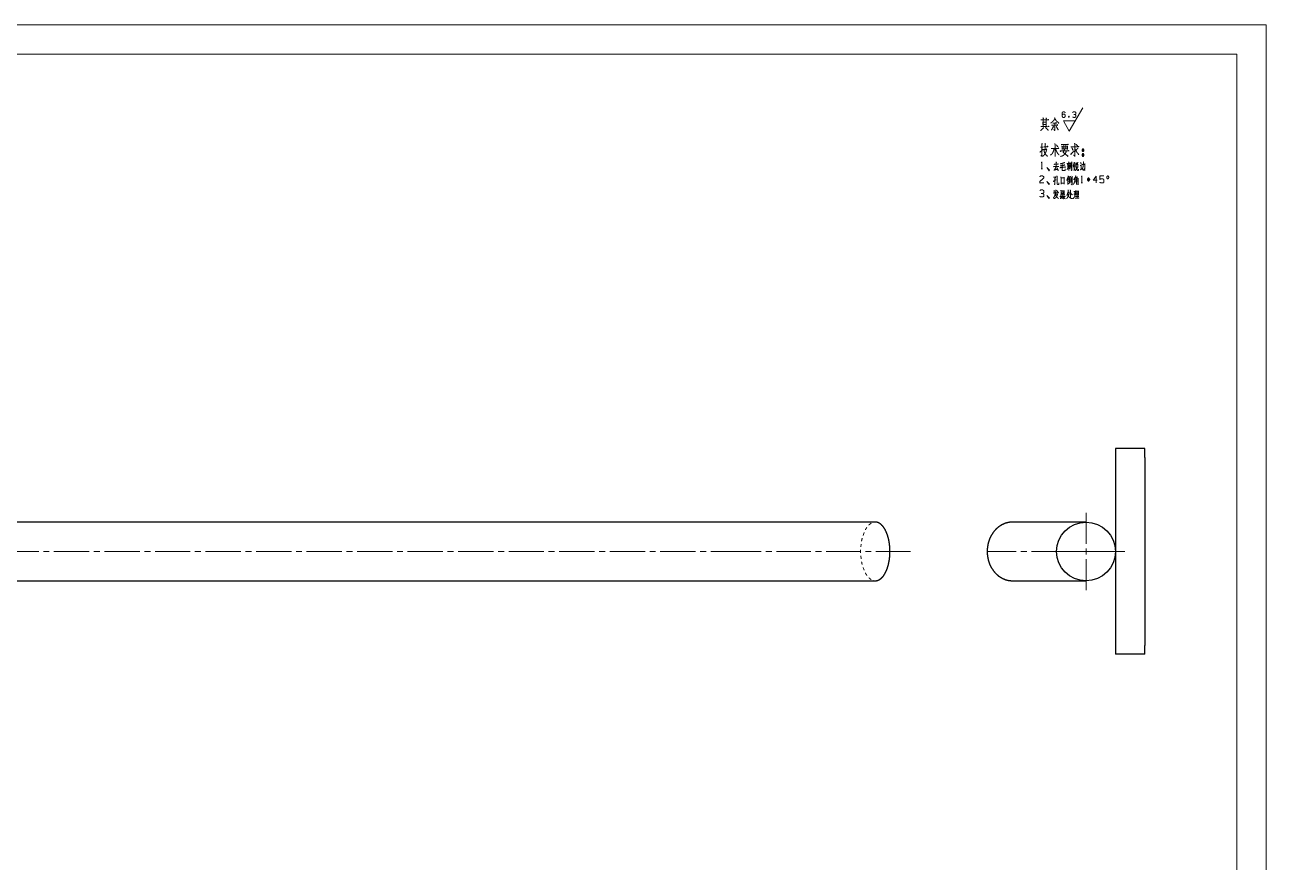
# Model space of a CAD drawing. Header units: millimetres. Extents: x 0 to 841, y 0 to 594.
# Drawn here: x 418.4 to 841, y 309 to 594 of the extents above; entities that cross this region are included whole.
import ezdxf

# ---------------------------------------------------------------- set-up
doc = ezdxf.new("R2010")
doc.units = ezdxf.units.MM
doc.layers.add('101', color=7, linetype='Continuous', true_color=0xffffff)

msp = doc.modelspace()

# ---------------------------------------------------------------- linework, layer by layer
at = {"layer": '101', "color": 133, "linetype": 'Continuous', "lineweight": 18}
for p, q in [((841, 594), (0, 594)), ((841, 0), (841, 594)), ((831, 584), (25, 584)), ((831, 10), (831, 584))]:
    msp.add_line(p, q, dxfattribs=at)
at = {"layer": '101', "color": 43, "linetype": 'Continuous', "lineweight": 18}
for p, q in [((773.8, 562.86), (773.92, 562.53)), ((773.98, 557.77), (778.59, 565.77)), ((771.96, 561.27), (776, 561.27)), ((773.98, 557.77), (771.96, 561.27))]:
    msp.add_line(p, q, dxfattribs=at)
at = {"layer": '101', "color": 72, "linetype": 'Continuous', "lineweight": 18}
for p, q in [((764.18, 552.37), (765.08, 552.37)), ((765.08, 551.59), (766.22, 551.59)), ((773.46, 546.34), (774.13, 546.36)), ((773.81, 545.71), (774.13, 544.94)), ((774.41, 547.04), (774.56, 546.89)), ((774.47, 546.94), (774.47, 545.06)), ((774.75, 547.39), (774.89, 547.24)), ((777.64, 546.09), (777.96, 546.09)), ((777.78, 547.16), (778, 546.76)), ((764.39, 544.94), (764.81, 544.94)), ((773.46, 541.77), (773.46, 539.6)), ((774.03, 541.4), (774.03, 540.12)), ((774.15, 541.82), (774.33, 541.32)), ((774.79, 542.5), (775.03, 542.42)), ((775.9, 541.1), (776.99, 541.1)), ((776, 542.07), (776.69, 542.07)), ((776.78, 542.27), (776.44, 541.8)), ((781.03, 541.37), (780.02, 541.37)), ((780.86, 541.85), (780.2, 540.9)), ((780.2, 541.85), (780.87, 540.9)), ((780.52, 540.65), (780.52, 542.07)), ((771.18, 537.46), (772.28, 537.46)), ((771.27, 537.19), (771.47, 536.76)), ((771.75, 537.36), (771.75, 535.61)), ((772.1, 537.19), (771.93, 536.76)), ((772.28, 537.59), (772.28, 536.36)), ((773.53, 536.96), (773.96, 536.96)), ((773.65, 539.87), (774.31, 540.3)), ((775.81, 537.24), (775.81, 535.41)), ((775.86, 540.55), (776.97, 540.55)), ((776.25, 536.76), (777.03, 536.76)), ((778.05, 540.17), (778.47, 540.17)), ((769.24, 536.34), (769.91, 536.34)), ((771.2, 536.56), (772.28, 536.56))]:
    msp.add_line(p, q, dxfattribs=at)
at = {"layer": '101', "color": 251, "linetype": 'Continuous', "lineweight": 25}
for p, q in [((799.67, 449.76), (789.67, 449.76)), ((789.67, 446.76), (789.67, 382.76)), ((799.67, 446.76), (799.67, 382.76)), ((659.28, 424.76), (219.65, 424.76)), ((707.94, 424.76), (669.28, 424.76)), ((776.99, 424.76), (754.67, 424.76)), ((219.65, 404.76), (659.28, 404.76)), ((669.28, 404.76), (707.94, 404.76)), ((754.67, 404.76), (776.99, 404.76)), ((799.67, 379.76), (789.67, 379.76))]:
    msp.add_line(p, q, dxfattribs=at)
at = {"layer": '101', "color": 151, "linetype": 'Continuous', "lineweight": 18}
for p, q in [((779.67, 417.36), (779.67, 427.94)), ((423.17, 414.76), (411.15, 414.76)), ((426.76, 414.76), (424.75, 414.76)), ((440.37, 414.76), (428.35, 414.76)), ((443.96, 414.76), (441.95, 414.76)), ((457.57, 414.76), (445.55, 414.76)), ((461.16, 414.76), (459.15, 414.76)), ((474.77, 414.76), (462.75, 414.76)), ((478.36, 414.76), (476.35, 414.76)), ((491.96, 414.76), (479.95, 414.76)), ((495.56, 414.76), (493.55, 414.76)), ((509.16, 414.76), (497.15, 414.76)), ((512.76, 414.76), (510.75, 414.76)), ((526.36, 414.76), (514.35, 414.76)), ((529.96, 414.76), (527.95, 414.76)), ((543.56, 414.76), (531.54, 414.76)), ((547.16, 414.76), (545.15, 414.76)), ((560.76, 414.76), (548.74, 414.76)), ((564.36, 414.76), (562.35, 414.76)), ((577.96, 414.76), (565.94, 414.76)), ((581.55, 414.76), (579.55, 414.76)), ((595.16, 414.76), (583.14, 414.76)), ((598.75, 414.76), (596.75, 414.76)), ((612.36, 414.76), (600.34, 414.76)), ((615.95, 414.76), (613.95, 414.76)), ((629.56, 414.76), (617.54, 414.76)), ((633.15, 414.76), (631.15, 414.76)), ((646.76, 414.76), (634.74, 414.76)), ((650.35, 414.76), (648.34, 414.76)), ((672.67, 414.76), (670.66, 414.76)), ((686.02, 414.76), (674.26, 414.76)), ((689.62, 414.76), (687.61, 414.76)), ((702.97, 414.76), (691.2, 414.76)), ((706.56, 414.76), (704.56, 414.76)), ((757.49, 414.76), (759.5, 414.76)), ((761.09, 414.76), (770.58, 414.76)), ((777.08, 414.76), (766.5, 414.76)), ((772.16, 414.76), (774.17, 414.76)), ((778.67, 414.76), (780.67, 414.76)), ((779.67, 413.76), (779.67, 415.77)), ((782.26, 414.76), (792.85, 414.76)), ((779.67, 412.17), (779.67, 401.59))]:
    msp.add_line(p, q, dxfattribs=at)
at = {"layer": '101', "color": 53, "linetype": 'Continuous', "lineweight": 18}
for p, q in [((707.94, 424.76), (707.44, 424.69)), ((704.11, 421.17), (703.76, 420.23)), ((703.11, 417.28), (703, 416.28)), ((703, 413.25), (703.11, 412.25)), ((703.76, 409.3), (704.11, 408.36)), ((707.44, 404.84), (707.94, 404.76))]:
    msp.add_line(p, q, dxfattribs=at)
at = {"layer": '101', "color": 251, "linetype": 'Continuous', "lineweight": 25}
msp.add_circle((779.67, 414.76), 10, dxfattribs=at)
at = {"layer": '101', "color": 72, "linetype": 'Continuous', "lineweight": 18}
for points, knots in [([(765.02, 562.34), (765.2, 562.19), (765.04, 562.04), (765.04, 562.34), (765.04, 559.34), (765.04, 561.62), (764.27, 561.62), (767.01, 561.62), (766.08, 561.62), (766.08, 562.3), (766.08, 559.34), (766.08, 560.91), (765.02, 560.91), (765.02, 560.05), (766.08, 560.05), (766.08, 559.34), (764.22, 559.34), (767.08, 559.34), (766.95, 559.52), (766.82, 559.34)], [0, 0, 0.009718, 0.018621, 0.030836, 0.15299, 0.246131, 0.277437, 0.388627, 0.426411, 0.453896, 0.574522, 0.638653, 0.681834, 0.716953, 0.760133, 0.789145, 0.864713, 0.981302, 0.990651, 1, 1]), ([(766.1, 562.11), (766.24, 562.22), (766.08, 562.34)], [0, 0, 0.471566, 1, 1]), ([(768.99, 562.34), (769.15, 562.19), (769.07, 562.22), (768.91, 561.77), (768.64, 561.4), (768.33, 561.06), (768.03, 560.8), (767.66, 560.57)], [0, 0, 0.086312, 0.12103, 0.309427, 0.490716, 0.673778, 0.828681, 1, 1]), ([(769.04, 562.11), (769.25, 561.81), (769.44, 561.44), (769.81, 561.1), (770.26, 560.72), (770.39, 560.61), (770.42, 560.61), (770.31, 560.46)], [0, 0, 0.162729, 0.348036, 0.570225, 0.829901, 0.906923, 0.918642, 1, 1]), ([(765.15, 559.11), (765.26, 558.92), (765.23, 559), (764.22, 557.99)], [0, 0, 0.125, 0.171162, 1, 1]), ([(765.84, 559.11), (766.82, 558.14), (766.82, 558.32), (766.77, 557.99)], [0, 0, 0.723275, 0.821337, 1, 1]), ([(766.77, 561.62), (766.9, 561.81), (766.98, 561.62)], [0, 0, 0.529982, 1, 1]), ([(768.43, 559.49), (768.67, 559.22), (768.62, 559.34), (767.87, 558.17)], [0, 0, 0.190876, 0.257787, 1, 1]), ([(767.95, 559.82), (770.05, 559.82), (769.92, 560.05), (769.78, 559.75)], [0, 0, 0.780471, 0.877784, 1, 1]), ([(768.43, 560.57), (769.62, 560.57), (769.44, 560.76), (769.31, 560.57)], [0, 0, 0.707431, 0.863863, 1, 1]), ([(769.04, 560.57), (769.04, 557.99), (768.67, 558.4)], [0, 0, 0.823414, 1, 1]), ([(769.54, 559.41), (770.15, 558.32), (770.18, 558.47), (770.13, 558.25)], [0, 0, 0.764773, 0.858195, 1, 1]), ([(764.58, 553.61), (764.79, 553.39), (764.68, 553.54), (764.68, 549.19), (764.31, 549.49)], [0, 0, 0.058121, 0.092649, 0.910298, 1, 1]), ([(765.69, 553.61), (765.93, 553.39), (765.79, 553.46), (765.79, 551.62)], [0, 0, 0.141501, 0.207241, 1, 1]), ([(775.75, 553.69), (775.96, 553.42), (775.88, 553.57), (775.88, 549.22), (775.38, 549.67)], [0, 0, 0.060991, 0.091676, 0.877909, 1, 1]), ([(764.02, 550.91), (764.1, 550.57), (764.05, 550.76), (765.08, 551.66)], [0, 0, 0.181317, 0.283193, 1, 1]), ([(766.3, 551.85), (766.19, 551.32), (766.09, 550.91), (765.95, 550.57), (765.79, 550.2), (765.53, 549.82), (765.26, 549.52), (764.84, 549.22)], [0, 0, 0.172185, 0.309111, 0.425679, 0.556635, 0.704269, 0.832979, 1, 1]), ([(765.29, 552.49), (766.7, 552.49), (766.56, 552.75), (766.43, 552.52)], [0, 0, 0.716766, 0.86679, 1, 1]), ([(765.34, 551.44), (765.4, 551.17), (765.45, 550.87), (765.56, 550.54), (765.72, 550.2), (766.22, 549.49), (766.64, 549.3)], [0, 0, 0.10161, 0.217189, 0.351408, 0.492973, 0.824052, 1, 1]), ([(768.81, 551.77), (768.68, 551.25), (768.44, 550.65), (768.18, 550.2), (767.59, 549.64)], [0, 0, 0.214905, 0.47115, 0.678413, 1, 1]), ([(769, 553.46), (769.24, 553.35), (769.13, 553.39), (769.13, 549.15), (769.13, 551.96), (767.86, 551.96), (770.35, 551.96), (770.22, 552.15), (770.16, 551.96)], [0, 0, 0.022713, 0.032399, 0.397207, 0.639337, 0.748893, 0.96345, 0.983224, 1, 1]), ([(769.37, 551.81), (769.47, 551.4), (769.69, 550.87), (769.95, 550.39), (770.24, 549.94), (770.56, 549.71)], [0, 0, 0.172229, 0.401185, 0.625599, 0.842431, 1, 1]), ([(769.61, 553.16), (769.98, 552.52), (770.06, 552.67), (769.87, 552.75)], [0, 0, 0.666015, 0.819324, 1, 1]), ([(771.17, 551.06), (771.03, 550.91), (770.9, 551.06), (773.87, 551.06), (773.71, 551.25), (773.58, 550.99)], [0, 0, 0.05121, 0.102405, 0.861905, 0.924781, 1, 1]), ([(772.92, 550.95), (772.84, 550.65), (772.6, 550.16), (772.09, 549.67), (771.62, 549.37), (771.03, 549.22)], [0, 0, 0.114104, 0.313641, 0.57134, 0.778577, 1, 1]), ([(771.25, 553.24), (773.66, 553.24), (773.53, 553.42), (773.37, 553.24)], [0, 0, 0.835345, 0.914855, 1, 1]), ([(771.38, 552.75), (771.59, 552.56), (771.59, 551.59), (771.59, 551.77), (773.37, 551.77), (773.37, 551.51), (773.37, 552.82), (773.37, 552.52), (771.51, 552.52), (772.17, 552.52), (772.17, 553.2), (772.17, 551.77), (772.84, 551.77), (772.84, 553.16)], [0, 0, 0.024058, 0.106926, 0.122864, 0.273837, 0.296148, 0.407698, 0.433196, 0.590929, 0.647266, 0.704636, 0.825746, 0.882076, 1, 1]), ([(772.23, 551.66), (772.41, 551.51), (772.33, 551.59), (771.88, 550.61), (773.47, 549.37), (773.53, 549.49), (773.42, 549.19)], [0, 0, 0.06149, 0.089664, 0.366499, 0.885947, 0.917996, 1, 1]), ([(774.71, 550.24), (774.58, 549.9), (774.45, 550.01), (775.59, 550.99)], [0, 0, 0.178046, 0.26342, 1, 1]), ([(774.77, 552.49), (774.63, 552.34), (774.55, 552.52), (777.21, 552.52), (777.13, 552.71), (777.02, 552.52)], [0, 0, 0.057611, 0.11623, 0.879357, 0.937987, 1, 1]), ([(774.93, 552.15), (775.19, 551.29), (775.32, 551.4), (775.14, 551.59)], [0, 0, 0.673413, 0.80315, 1, 1]), ([(776.91, 552), (776.2, 551.25), (775.93, 551.81), (776.2, 551.17), (776.44, 550.8), (776.7, 550.46), (777.15, 549.94), (777.21, 549.94), (777.02, 549.86)], [0, 0, 0.248744, 0.397952, 0.563613, 0.670257, 0.773216, 0.939232, 0.951967, 1, 1]), ([(776.28, 553.39), (776.75, 552.75), (776.78, 552.86), (776.57, 552.9)], [0, 0, 0.706431, 0.808944, 1, 1]), ([(778.76, 551.77), (778.53, 551.77), (778.31, 551.47), (778.31, 551.14), (778.53, 550.84), (778.76, 550.84), (778.98, 551.14), (778.98, 551.47), (778.76, 551.77)], [0, 0, 0.091014, 0.231148, 0.359879, 0.5, 0.591014, 0.731135, 0.859866, 1, 1]), ([(778.98, 549.86), (778.76, 550.2), (778.53, 550.2), (778.31, 549.86), (778.31, 549.56), (778.53, 549.22), (778.76, 549.22), (778.98, 549.56), (778.98, 549.86)], [0, 0, 0.149201, 0.238518, 0.38772, 0.5, 0.649201, 0.738518, 0.88772, 1, 1]), ([(778.53, 551.14), (778.76, 551.14), (778.53, 551.47), (778.53, 551.14)], [0, 0, 0.24116, 0.6589, 1, 1]), ([(778.53, 549.86), (778.53, 549.56), (778.76, 549.56)], [0, 0, 0.556954, 1, 1]), ([(778.76, 551.14), (778.76, 551.47), (778.53, 551.47)], [0, 0, 0.585821, 1, 1]), ([(778.76, 549.86), (778.53, 549.86), (778.76, 549.56), (778.76, 549.86)], [0, 0, 0.258837, 0.674615, 1, 1]), ([(764.46, 547.11), (764.6, 547.31), (764.6, 544.94)], [0, 0, 0.093479, 1, 1]), ([(766.47, 545.21), (767.07, 544.59), (766.93, 544.59), (766.33, 545.44), (767.07, 544.36), (767.23, 544.59), (766.33, 545.44)], [0, 0, 0.178029, 0.207059, 0.420799, 0.689033, 0.745608, 1, 1]), ([(769.47, 547.34), (769.6, 547.16), (769.51, 547.24), (769.51, 545.76), (768.64, 545.76), (770.39, 545.76), (770.3, 545.86), (770.2, 545.74)], [0, 0, 0.045427, 0.069993, 0.382593, 0.566146, 0.936985, 0.96527, 1, 1]), ([(768.77, 545.74), (768.7, 545.66), (768.64, 545.76)], [0, 0, 0.476681, 1, 1]), ([(769.47, 545.61), (768.92, 544.59), (768.77, 544.59), (770.02, 544.84), (769.74, 545.36), (770.18, 544.54), (770.2, 544.69), (770.16, 544.36)], [0, 0, 0.252061, 0.286561, 0.56407, 0.693389, 0.896352, 0.929105, 1, 1]), ([(769, 546.54), (768.91, 546.44), (768.85, 546.54), (770.23, 546.54), (770.14, 546.66), (770.07, 546.54)], [0, 0, 0.069413, 0.12832, 0.845617, 0.925276, 1, 1]), ([(770.78, 545.36), (772.62, 545.61), (772.54, 545.74), (772.44, 545.61)], [0, 0, 0.85778, 0.924188, 1, 1]), ([(772.26, 547.16), (772.35, 546.99), (772.3, 547.04), (770.87, 546.69), (771.52, 546.84), (771.52, 544.64), (771.55, 544.49), (771.64, 544.46), (772.6, 544.46), (772.6, 545.04)], [0, 0, 0.030686, 0.042088, 0.272768, 0.37778, 0.722125, 0.746245, 0.76061, 0.910006, 1, 1]), ([(770.88, 545.99), (772.46, 546.29), (772.35, 546.36), (772.23, 546.24)], [0, 0, 0.839675, 0.907791, 1, 1]), ([(773.74, 546.11), (773.67, 545.74), (773.64, 545.51), (773.57, 545.31), (773.39, 545.01), (773.3, 544.89), (773.16, 544.71)], [0, 0, 0.246561, 0.39372, 0.530775, 0.75573, 0.854648, 1, 1]), ([(773.34, 546.81), (773.28, 546.69), (773.2, 546.84), (774.27, 546.84), (774.2, 546.99), (774.15, 546.84)], [0, 0, 0.079287, 0.180914, 0.810325, 0.907121, 1, 1]), ([(773.34, 546.56), (773.44, 546.41), (773.44, 545.59)], [0, 0, 0.182111, 1, 1]), ([(773.71, 547.41), (773.78, 547.29), (773.78, 544.44)], [0, 0, 0.047963, 1, 1]), ([(774.13, 546.49), (774.13, 545.51), (773.97, 545.66)], [0, 0, 0.816851, 1, 1]), ([(774.82, 547.29), (774.82, 544.44), (774.5, 544.69)], [0, 0, 0.875695, 1, 1]), ([(775.61, 547.24), (775.75, 547.06), (775.68, 547.14), (775.31, 545.94), (775.56, 546.69), (776.09, 546.69)], [0, 0, 0.077468, 0.112956, 0.545476, 0.817417, 1, 1]), ([(775.35, 545.66), (776.09, 545.66), (775.98, 545.76), (775.9, 545.64)], [0, 0, 0.713022, 0.85297, 1, 1]), ([(775.44, 546.19), (776.07, 546.19), (775.98, 546.31), (775.91, 546.19)], [0, 0, 0.682034, 0.846102, 1, 1]), ([(775.67, 546.16), (775.67, 544.64), (775.58, 544.41), (775.93, 545.04)], [0, 0, 0.613735, 0.71103, 1, 1]), ([(776.48, 545.54), (776.48, 545.26), (776.41, 544.99), (776.3, 544.71), (776.18, 544.54), (775.95, 544.41)], [0, 0, 0.206831, 0.420387, 0.64205, 0.803262, 1, 1]), ([(776.23, 546.59), (776.32, 546.44), (776.32, 545.49), (776.32, 545.61), (776.9, 545.61), (776.9, 545.49), (776.9, 546.54), (776.9, 546.41), (776.3, 546.41)], [0, 0, 0.046622, 0.301087, 0.334563, 0.490815, 0.524291, 0.805544, 0.839031, 1, 1]), ([(776.27, 547.16), (776.5, 546.59), (776.55, 546.66), (776.41, 546.84)], [0, 0, 0.661518, 0.759657, 1, 1]), ([(776.67, 545.54), (776.67, 544.59), (776.74, 544.49), (776.89, 544.44), (777.15, 544.44), (777.15, 544.91)], [0, 0, 0.484062, 0.546445, 0.622862, 0.757969, 1, 1]), ([(776.85, 547.26), (776.94, 547.11), (776.9, 547.19), (776.69, 546.66)], [0, 0, 0.211485, 0.312176, 1, 1]), ([(778.03, 546.31), (778.03, 545.06), (778.01, 544.91), (777.87, 544.79), (777.68, 544.64)], [0, 0, 0.681069, 0.763357, 0.866189, 1, 1]), ([(778.23, 546.66), (778.33, 546.49), (779.25, 546.49)], [0, 0, 0.182132, 1, 1]), ([(778.68, 547.41), (778.83, 547.26), (778.79, 546.91), (778.76, 546.44), (778.68, 545.76), (778.54, 545.26), (778.38, 544.99)], [0, 0, 0.080825, 0.218763, 0.405542, 0.67168, 0.875423, 1, 1]), ([(779.27, 546.76), (779.22, 544.89), (778.95, 544.94)], [0, 0, 0.874268, 1, 1]), ([(763.93, 542.32), (764.25, 542.55), (764.94, 542.55), (765.27, 542.32), (765.27, 541.85), (763.91, 540.65), (763.93, 540.17), (765.27, 540.17)], [0, 0, 0.069692, 0.192976, 0.265275, 0.350229, 0.67474, 0.759746, 1, 1]), ([(768.54, 540.82), (768.68, 540.62), (768.61, 540.72), (769.47, 541.3)], [0, 0, 0.174089, 0.261162, 1, 1]), ([(768.78, 542.22), (768.75, 542.12), (768.66, 542.17), (769.4, 542.17)], [0, 0, 0.111643, 0.218556, 1, 1]), ([(769.44, 542.4), (769.1, 541.7), (769.1, 539.65), (768.85, 539.77)], [0, 0, 0.250153, 0.910669, 1, 1]), ([(769.72, 542.57), (769.9, 542.37), (769.81, 542.42), (769.81, 539.9), (769.83, 539.77), (769.99, 539.7), (770.39, 539.7), (770.39, 540.27)], [0, 0, 0.063904, 0.088218, 0.692709, 0.722937, 0.765041, 0.86235, 1, 1]), ([(771.11, 542.27), (771.18, 541.95), (771.18, 539.82), (771.18, 540.15), (772.28, 540.15), (772.28, 539.82), (772.28, 542.17), (772.28, 541.92), (771.2, 541.92)], [0, 0, 0.042196, 0.311808, 0.353046, 0.492085, 0.533322, 0.831483, 0.863206, 1, 1]), ([(773.12, 541), (773.67, 542.42), (773.58, 542.57), (773.57, 542.6)], [0, 0, 0.881779, 0.982305, 1, 1]), ([(773.71, 540.82), (774.38, 540.82), (774.27, 540.97), (774.2, 540.82)], [0, 0, 0.657704, 0.83759, 1, 1]), ([(774.04, 542.17), (773.78, 541.35), (774.24, 541.55)], [0, 0, 0.633578, 1, 1]), ([(773.8, 542.22), (774.4, 542.22), (774.33, 542.35), (774.24, 542.22)], [0, 0, 0.669446, 0.829439, 1, 1]), ([(774.47, 542.12), (774.57, 542.02), (774.57, 540.35)], [0, 0, 0.08007, 1, 1]), ([(774.91, 542.42), (774.91, 539.57), (774.57, 539.87)], [0, 0, 0.863564, 1, 1]), ([(775.72, 541.77), (775.84, 541.6), (775.84, 541.1), (775.83, 540.87), (775.81, 540.72), (775.75, 540.5), (775.68, 540.27), (775.6, 540.05), (775.51, 539.9), (775.37, 539.67)], [0, 0, 0.095704, 0.318961, 0.419723, 0.487155, 0.590375, 0.695686, 0.803612, 0.881343, 1, 1]), ([(776.14, 542.62), (776.2, 542.42), (775.49, 541.3)], [0, 0, 0.134739, 1, 1]), ([(775.86, 541.6), (777.03, 541.6), (777.03, 541.8), (777.03, 539.6), (776.74, 539.87)], [0, 0, 0.294511, 0.345005, 0.900419, 1, 1]), ([(776.39, 541.57), (776.48, 541.6), (776.48, 539.67)], [0, 0, 0.045545, 1, 1]), ([(778.08, 545.04), (778.21, 544.84), (778.38, 544.76), (778.58, 544.66), (778.76, 544.59), (778.95, 544.56), (779.2, 544.54), (779.44, 544.54)], [0, 0, 0.153683, 0.279191, 0.42207, 0.547588, 0.675737, 0.838254, 1, 1]), ([(778.12, 542.35), (778.26, 542.55), (778.26, 540.17)], [0, 0, 0.093495, 1, 1]), ([(783.49, 541.12), (782.14, 541.12), (783.15, 542.55), (783.15, 540.17)], [0, 0, 0.245865, 0.565295, 1, 1]), ([(784.4, 540.4), (784.74, 540.17), (785.43, 540.17), (785.76, 540.4), (785.76, 541.35), (785.43, 541.6), (784.74, 541.6), (784.4, 541.37), (784.4, 542.55), (785.76, 542.55)], [0, 0, 0.062231, 0.168347, 0.230567, 0.376816, 0.441258, 0.547375, 0.609609, 0.790491, 1, 1]), ([(786.96, 541.6), (787.19, 541.6), (787.4, 541.92), (787.4, 542.25), (787.19, 542.57), (786.96, 542.57), (786.73, 542.25), (786.73, 541.92), (786.96, 541.6)], [0, 0, 0.085681, 0.230387, 0.351586, 0.496291, 0.581972, 0.730387, 0.851586, 1, 1]), ([(764.94, 536.61), (765.27, 536.84), (765.27, 537.56), (764.94, 537.79), (764.25, 537.79), (763.91, 537.56)], [0, 0, 0.153889, 0.429868, 0.583748, 0.846146, 1, 1]), ([(766.47, 540.45), (767.07, 539.82), (766.93, 539.82), (766.33, 540.67), (767.07, 539.6), (767.23, 539.82), (766.33, 540.67)], [0, 0, 0.178029, 0.207059, 0.420799, 0.689033, 0.745608, 1, 1]), ([(769.37, 537.89), (769.49, 537.71), (769.26, 536.76), (769.19, 536.41), (769.01, 535.86), (768.92, 535.64), (768.82, 535.46), (768.75, 535.29), (768.5, 535.11)], [0, 0, 0.069926, 0.388847, 0.505358, 0.693868, 0.772754, 0.839514, 0.9011, 1, 1]), ([(768.84, 537.71), (768.89, 537.46), (768.7, 536.59)], [0, 0, 0.221863, 1, 1]), ([(768.78, 536.81), (770.32, 536.81), (770.23, 537.01), (770.14, 536.81)], [0, 0, 0.778571, 0.889285, 1, 1]), ([(769.81, 537.61), (770.11, 537.06), (770.14, 537.16)], [0, 0, 0.855272, 1, 1]), ([(771.06, 537.71), (771.17, 537.49), (771.17, 536.41)], [0, 0, 0.187904, 1, 1]), ([(773.99, 537.14), (773.88, 536.41), (773.81, 536.19), (773.78, 536.01), (773.67, 535.84), (773.58, 535.64), (773.53, 535.49), (773.41, 535.29), (773.3, 535.14), (773.07, 534.91)], [0, 0, 0.296647, 0.392139, 0.464423, 0.547274, 0.635792, 0.700206, 0.795417, 0.869794, 1, 1]), ([(773.58, 537.84), (773.67, 537.61), (773.58, 537.29), (773.55, 537.11), (773.48, 536.89), (773.41, 536.64), (773.34, 536.41), (773.28, 536.21), (773.2, 536.06), (773.09, 535.89)], [0, 0, 0.116541, 0.278903, 0.364981, 0.478695, 0.603947, 0.717642, 0.817409, 0.901339, 1, 1]), ([(774.29, 537.81), (774.36, 537.64), (774.36, 535.11)], [0, 0, 0.069549, 1, 1]), ([(774.33, 536.94), (774.91, 536.14), (774.91, 536.36)], [0, 0, 0.814834, 1, 1]), ([(775.49, 537.26), (776.09, 537.26), (776.02, 537.36), (775.98, 537.24)], [0, 0, 0.704241, 0.847763, 1, 1]), ([(776.16, 537.66), (776.25, 537.51), (776.25, 536.01), (776.25, 536.14), (777.06, 536.14), (777.06, 536.01), (777.06, 537.51), (777.06, 537.41), (776.25, 537.41), (776.64, 537.41), (776.64, 535.01), (775.93, 535.01), (777.27, 535.01), (777.19, 535.06), (777.17, 535.11), (777.06, 534.96)], [0, 0, 0.01686, 0.162098, 0.174203, 0.252932, 0.265037, 0.410274, 0.419953, 0.498683, 0.536334, 0.768719, 0.837177, 0.967247, 0.977079, 0.982217, 1, 1]), ([(763.93, 535.64), (764.25, 535.41), (764.94, 535.41), (765.27, 535.64), (765.27, 536.36), (764.94, 536.61), (764.43, 536.61)], [0, 0, 0.12412, 0.343686, 0.472449, 0.70338, 0.83674, 1, 1]), ([(766.47, 535.69), (767.07, 535.06), (766.93, 535.06), (766.33, 535.91), (767.07, 534.84), (767.23, 535.06), (766.33, 535.91)], [0, 0, 0.178029, 0.207059, 0.420799, 0.689033, 0.745608, 1, 1]), ([(769.95, 536.44), (769.91, 536.14), (769.83, 535.86), (769.68, 535.61), (769.49, 535.31), (769.28, 535.11), (769.08, 534.96), (768.77, 534.89)], [0, 0, 0.143861, 0.281426, 0.418251, 0.588497, 0.72734, 0.844309, 1, 1]), ([(769.26, 536.14), (769.33, 535.99), (769.47, 535.76), (769.58, 535.59), (769.81, 535.36), (769.95, 535.16), (770.14, 534.96), (770.34, 534.89)], [0, 0, 0.098131, 0.255354, 0.376438, 0.566729, 0.711656, 0.876666, 1, 1]), ([(770.97, 535.61), (770.88, 535.51), (770.78, 535.61), (772.58, 535.61), (772.51, 535.74), (772.39, 535.61)], [0, 0, 0.055576, 0.116259, 0.866963, 0.926768, 1, 1]), ([(771.02, 535.49), (771.13, 535.39), (770.94, 534.81)], [0, 0, 0.193669, 1, 1]), ([(771.18, 536.06), (771.17, 535.96), (771.04, 536.09), (772.44, 536.09), (772.35, 536.21), (772.26, 536.09)], [0, 0, 0.051265, 0.140103, 0.845344, 0.922672, 1, 1]), ([(771.38, 535.41), (771.52, 534.84), (771.61, 534.89), (771.47, 535.04)], [0, 0, 0.658057, 0.770901, 1, 1]), ([(771.78, 535.41), (771.94, 534.81), (772.01, 534.81), (771.89, 535.01)], [0, 0, 0.669818, 0.746191, 1, 1]), ([(772.12, 535.41), (772.46, 534.79), (772.53, 534.84), (772.35, 535.01)], [0, 0, 0.679065, 0.761945, 1, 1]), ([(773.41, 536.49), (773.48, 536.31), (773.53, 536.11), (773.57, 535.94), (773.74, 535.59), (773.83, 535.49), (774.08, 535.24), (774.22, 535.11), (774.4, 535.01), (774.64, 534.94), (774.87, 534.94), (775.05, 534.91)], [0, 0, 0.075191, 0.157622, 0.22875, 0.384961, 0.43811, 0.578248, 0.653436, 0.73435, 0.837366, 0.928906, 1, 1]), ([(775.56, 535.14), (775.4, 534.89), (775.33, 534.96), (776.02, 535.66)], [0, 0, 0.214456, 0.289059, 1, 1]), ([(775.47, 536.34), (776.09, 536.34), (776.02, 536.49), (775.98, 536.36)], [0, 0, 0.676554, 0.857931, 1, 1]), ([(776.16, 535.59), (777.17, 535.59), (777.1, 535.76), (777.03, 535.61)], [0, 0, 0.739672, 0.878238, 1, 1])]:
    msp.add_open_spline(points, degree=1, knots=knots, dxfattribs=at)
at = {"layer": '101', "color": 43, "linetype": 'Continuous', "lineweight": 18}
for points, knots in [([(771.54, 563.26), (771.8, 563.63), (772.34, 563.63), (772.6, 563.26), (772.6, 562.88), (772.34, 562.51), (771.8, 562.51), (771.54, 562.88), (771.54, 564.01), (771.8, 564.38), (772.34, 564.38), (772.6, 564.01)], [0, 0, 0.076963, 0.169765, 0.248075, 0.312019, 0.390329, 0.483131, 0.560094, 0.751925, 0.828888, 0.92169, 1, 1]), ([(773.8, 562.53), (773.92, 562.53), (773.99, 562.71), (773.92, 562.86), (773.8, 562.86), (773.73, 562.71), (773.8, 562.53), (773.92, 562.86)], [0, 0, 0.093979, 0.236779, 0.365979, 0.459959, 0.589134, 0.731911, 1, 1]), ([(775.92, 563.45), (776.19, 563.63), (776.19, 564.2), (775.92, 564.38), (775.38, 564.38), (775.12, 564.2)], [0, 0, 0.153866, 0.429852, 0.583718, 0.846134, 1, 1]), ([(775.13, 562.69), (775.38, 562.51), (775.92, 562.51), (776.19, 562.69), (776.19, 563.26), (775.92, 563.45), (775.52, 563.45)], [0, 0, 0.124117, 0.343691, 0.472437, 0.703366, 0.836716, 1, 1])]:
    msp.add_open_spline(points, degree=1, knots=knots, dxfattribs=at)
at = {"layer": '101', "color": 251, "linetype": 'Continuous', "lineweight": 25}
for points, knots in [([(789.67, 449.76), (789.67, 449.66), (789.67, 448.89), (789.67, 447.54), (789.67, 446.76)], [0, 0, 0.034079, 0.292902, 0.741177, 1, 1]), ([(799.67, 446.76), (799.67, 447.54), (799.67, 448.89), (799.67, 449.66), (799.67, 449.76)], [0, 0, 0.258823, 0.707098, 0.965921, 1, 1]), ([(669.28, 424.76), (667.42, 424.76), (663.44, 424.76), (659.28, 424.76)], [0, 0, 0.186524, 0.584177, 1, 1]), ([(712.94, 414.76), (712.89, 416.19), (712.74, 417.58), (712.49, 418.92), (712.15, 420.17), (711.72, 421.31), (711.22, 422.32), (710.65, 423.18), (710.02, 423.86), (709.35, 424.36), (708.65, 424.66), (707.94, 424.76)], [0, 0, 0.11769, 0.233589, 0.345972, 0.45325, 0.55404, 0.647256, 0.732232, 0.808855, 0.87777, 0.940596, 1, 1]), ([(754.67, 424.76), (753.44, 424.66), (752.23, 424.36), (751.07, 423.86), (749.99, 423.18), (749, 422.32), (748.13, 421.31), (747.39, 420.17), (746.79, 418.92), (746.36, 417.58), (746.1, 416.19), (746.01, 414.76), (746.1, 413.34), (746.36, 411.95), (746.79, 410.61), (747.39, 409.36), (748.13, 408.22), (749, 407.21), (749.99, 406.35), (751.07, 405.67), (752.23, 405.17), (753.44, 404.87), (754.67, 404.76)], [0, 0, 0.042172, 0.084625, 0.127611, 0.17133, 0.215919, 0.261431, 0.307851, 0.355089, 0.402995, 0.451376, 0.500001, 0.548624, 0.597005, 0.644911, 0.692149, 0.738569, 0.784082, 0.82867, 0.872389, 0.915375, 0.957828, 1, 1]), ([(779.67, 424.76), (779.56, 424.76), (778.69, 424.76), (776.99, 424.76)], [0, 0, 0.040886, 0.365322, 1, 1]), ([(707.94, 404.76), (708.65, 404.87), (709.35, 405.17), (710.02, 405.67), (710.65, 406.35), (711.22, 407.21), (711.72, 408.22), (712.15, 409.36), (712.49, 410.61), (712.74, 411.95), (712.89, 413.34), (712.94, 414.76)], [0, 0, 0.059404, 0.12223, 0.191146, 0.267769, 0.352743, 0.445962, 0.546752, 0.65403, 0.766414, 0.882313, 1, 1]), ([(659.28, 404.76), (661.37, 404.76), (665.46, 404.76), (669.28, 404.76)], [0, 0, 0.209055, 0.618036, 1, 1]), ([(776.99, 404.76), (777.94, 404.76), (779.23, 404.76), (779.67, 404.76)], [0, 0, 0.354676, 0.836887, 1, 1]), ([(789.67, 382.76), (789.67, 381.99), (789.67, 380.64), (789.67, 380.17), (789.67, 379.76)], [0, 0, 0.258813, 0.707108, 0.866025, 1, 1]), ([(799.67, 379.76), (799.67, 380.17), (799.67, 380.64), (799.67, 381.99), (799.67, 382.76)], [0, 0, 0.133975, 0.292892, 0.741187, 1, 1])]:
    msp.add_open_spline(points, degree=1, knots=knots, dxfattribs=at)
at = {"layer": '101', "color": 53, "linetype": 'Continuous', "lineweight": 18}
for points, knots in [([(705.08, 422.94), (704.67, 422.32), (704.55, 422.08)], [0, 0, 0.732924, 1, 1]), ([(706.51, 424.34), (705.86, 423.86), (705.72, 423.71)], [0, 0, 0.793737, 1, 1]), ([(703.49, 419.26), (703.39, 418.92), (703.27, 418.27)], [0, 0, 0.348361, 1, 1]), ([(702.96, 415.27), (702.94, 414.76), (702.96, 414.26)], [0, 0, 0.50002, 1, 1]), ([(703.27, 411.26), (703.39, 410.61), (703.49, 410.27)], [0, 0, 0.651639, 1, 1]), ([(704.55, 407.45), (704.67, 407.21), (705.08, 406.59)], [0, 0, 0.267112, 1, 1]), ([(705.72, 405.82), (705.86, 405.67), (706.51, 405.19)], [0, 0, 0.206263, 1, 1])]:
    msp.add_open_spline(points, degree=1, knots=knots, dxfattribs=at)
at = {"layer": '101', "color": 151, "linetype": 'Continuous', "lineweight": 18}
for points, knots in [([(663.96, 414.76), (660.78, 414.76), (651.94, 414.76)], [0, 0, 0.264195, 1, 1]), ([(669.07, 414.76), (660.48, 414.76), (657.31, 414.76)], [0, 0, 0.730151, 1, 1]), ([(719.92, 414.76), (716.74, 414.76), (708.15, 414.76)], [0, 0, 0.269847, 1, 1]), ([(746.42, 414.76), (748, 414.76), (755.91, 414.76)], [0, 0, 0.167295, 1, 1]), ([(775.76, 414.76), (782.07, 414.76), (785.25, 414.76)], [0, 0, 0.665409, 1, 1])]:
    msp.add_open_spline(points, degree=1, knots=knots, dxfattribs=at)

doc.saveas('drawing.dxf')
